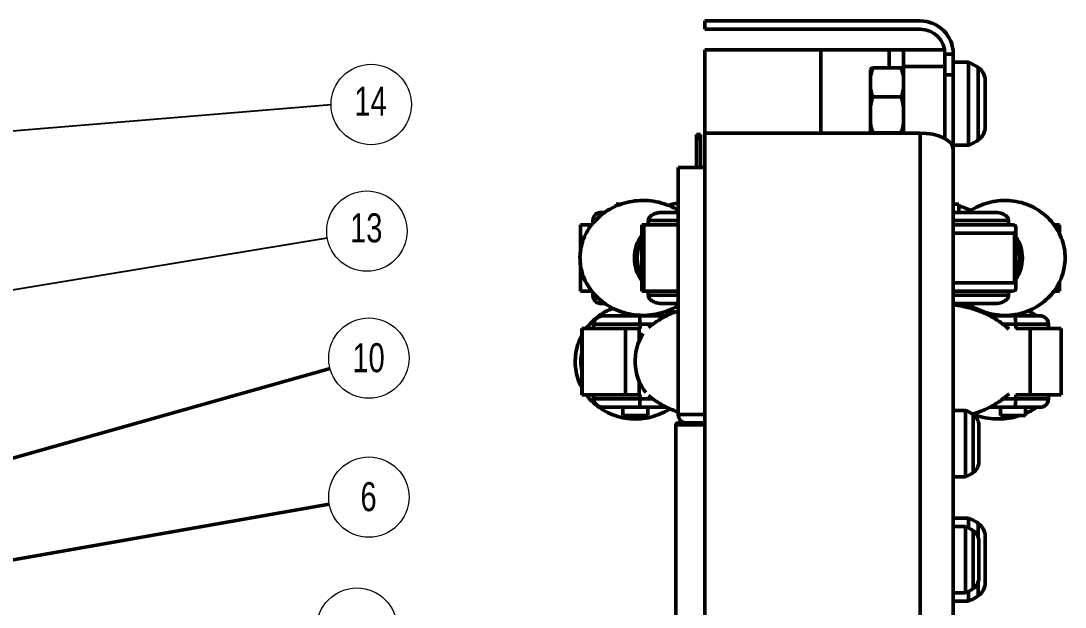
# Model space of a CAD drawing. Header units: millimetres. Extents: x 4430 to 5189, y 950 to 1287.
# Drawn here: x 4681.6 to 4807.6, y 1172.9 to 1243.6 of the extents above; entities that cross this region are included whole.
import ezdxf

# ---------------------------------------------------------------- set-up
doc = ezdxf.new("R2010")
doc.units = ezdxf.units.MM
doc.header["$LTSCALE"] = 0.5
doc.layers.add('BOL', color=7, linetype='Continuous', lineweight=50)
doc.layers.add('THIN', color=8, linetype='Continuous')
doc.styles.add('SLDTEXTSTYLE0', font='TXT', dxfattribs={"width": 0.75})

msp = doc.modelspace()

# ---------------------------------------------------------------- linework, layer by layer
at = {"color": 0, "linetype": 'Continuous', "lineweight": 18}
for centre in [(4723.85, 1233.508), (4723.332, 1218.229), (4722.131, 1170.329)]:
    msp.add_circle(centre, 4.847, dxfattribs=at)
at = {"color": 0, "linetype": 'Continuous', "lineweight": 0}
for centre in [(4723.569, 1202.904), (4723.569, 1186.138)]:
    msp.add_circle(centre, 4.847, dxfattribs=at)
at = {"layer": 'BOL'}
for p, q in [((4764.098, 1242.596), (4764.098, 1243.596)), ((4764.098, 1243.596), (4790.098, 1243.596)), ((4790.098, 1242.596), (4764.098, 1242.596)), ((4764.098, 1240.096), (4764.098, 1230.067)), ((4764.098, 1240.096), (4778.098, 1240.096)), ((4778.098, 1240.096), (4778.098, 1230.067)), ((4778.098, 1240.096), (4786.367, 1240.096)), ((4788.098, 1240.096), (4786.367, 1240.096)), ((4786.367, 1240.096), (4786.367, 1237.949)), ((4788.098, 1240.096), (4788.098, 1238.096)), ((4788.098, 1240.096), (4793.056, 1240.096)), ((4793.098, 1239.596), (4794.098, 1239.596)), ((4793.098, 1237.096), (4793.098, 1239.596)), ((4794.098, 1239.596), (4794.098, 1237.096)), ((4784.098, 1236.939), (4784.387, 1237.949)), ((4784.098, 1237.708), (4784.098, 1236.939)), ((4784.387, 1237.949), (4787.809, 1237.949)), ((4788.098, 1236.939), (4787.809, 1237.949)), ((4788.098, 1238.096), (4788.098, 1230.067)), ((4793.098, 1238.096), (4788.098, 1238.096)), ((4795.952, 1238.596), (4794.098, 1238.596)), ((4795.952, 1238.596), (4795.952, 1235.117)), ((4797.118, 1237.96), (4797.118, 1234.923)), ((4784.098, 1235.444), (4784.098, 1236.939)), ((4794.098, 1237.096), (4793.098, 1237.096)), ((4793.098, 1229.39), (4793.098, 1237.096)), ((4794.098, 1228.067), (4794.098, 1237.096)), ((4797.952, 1236.336), (4797.952, 1234.429)), ((4784.098, 1236.175), (4784.051, 1236.093)), ((4784.098, 1235.444), (4784.098, 1233.183)), ((4795.952, 1235.117), (4795.952, 1228.596)), ((4784.387, 1234.434), (4787.809, 1234.434)), ((4797.118, 1234.923), (4797.118, 1229.232)), ((4797.952, 1234.429), (4797.952, 1230.986)), ((4784.098, 1231.332), (4784.098, 1233.183)), ((4784.098, 1231.332), (4784.098, 1230.067)), ((4764.098, 1152.125), (4764.098, 1230.067)), ((4764.098, 1230.067), (4790.098, 1230.067)), ((4784.387, 1230.081), (4787.809, 1230.081)), ((4790.098, 1152.125), (4790.098, 1230.067)), ((4790.098, 1230.067), (4790.878, 1230.029)), ((4790.878, 1230.029), (4791.629, 1229.915)), ((4797.952, 1230.986), (4797.952, 1230.856)), ((4763.098, 1229.896), (4763.598, 1229.896)), ((4763.098, 1229.396), (4763.098, 1229.896)), ((4763.598, 1229.396), (4763.098, 1229.396)), ((4763.098, 1229.396), (4763.098, 1225.896)), ((4763.598, 1229.896), (4763.598, 1229.396)), ((4763.598, 1229.396), (4763.598, 1225.896)), ((4791.629, 1229.915), (4792.32, 1229.73)), ((4792.32, 1229.73), (4792.926, 1229.481)), ((4792.926, 1229.481), (4793.424, 1229.178)), ((4793.424, 1229.178), (4793.793, 1228.833)), ((4793.793, 1228.833), (4794.021, 1228.457)), ((4794.021, 1228.457), (4794.098, 1228.067)), ((4794.098, 1228.596), (4795.952, 1228.596)), ((4794.098, 1150.125), (4794.098, 1228.067)), ((4760.898, 1225.896), (4760.898, 1196.096)), ((4764.098, 1225.896), (4760.898, 1225.896)), ((4753.396, 1221.496), (4753.396, 1221.24)), ((4753.396, 1221.496), (4754.069, 1221.496)), ((4794.098, 1221.496), (4794.758, 1221.496)), ((4794.758, 1220.496), (4794.758, 1221.496)), ((4751.093, 1220.359), (4751.056, 1220.336)), ((4751.608, 1220.496), (4752.061, 1220.496)), ((4759.014, 1220.496), (4760.898, 1220.496)), ((4794.098, 1220.496), (4799.1, 1220.496)), ((4749.098, 1215.594), (4749.098, 1218.996)), ((4749.098, 1218.996), (4750.46, 1218.996)), ((4750.598, 1219.496), (4750.598, 1219.148)), ((4750.608, 1219.496), (4750.598, 1219.496)), ((4750.608, 1219.496), (4750.608, 1219.158)), ((4750.918, 1219.496), (4750.608, 1219.496)), ((4756.505, 1218.996), (4756.505, 1210.996)), ((4756.505, 1218.996), (4756.769, 1218.996)), ((4756.769, 1218.996), (4756.769, 1210.996)), ((4756.769, 1218.996), (4760.898, 1218.996)), ((4757.291, 1219.496), (4757.291, 1218.996)), ((4760.898, 1219.496), (4757.291, 1219.496)), ((4800.768, 1219.496), (4794.098, 1219.496)), ((4794.098, 1218.996), (4801.243, 1218.996)), ((4800.768, 1219.496), (4800.768, 1218.996)), ((4806.245, 1218.996), (4806.909, 1218.996)), ((4806.909, 1217.879), (4806.909, 1218.996)), ((4801.471, 1217.996), (4794.098, 1217.996)), ((4801.471, 1211.996), (4801.471, 1217.996)), ((4801.665, 1211.421), (4801.665, 1218.571)), ((4749.098, 1210.996), (4749.098, 1214.375)), ((4794.098, 1211.996), (4801.471, 1211.996)), ((4806.909, 1210.996), (4806.909, 1212.112)), ((4750.46, 1210.996), (4749.098, 1210.996)), ((4750.598, 1210.849), (4750.598, 1210.496)), ((4750.598, 1210.496), (4750.608, 1210.496)), ((4750.608, 1210.496), (4750.608, 1210.838)), ((4750.608, 1210.496), (4750.922, 1210.496)), ((4756.769, 1210.996), (4756.505, 1210.996)), ((4756.769, 1210.996), (4760.898, 1210.996)), ((4757.291, 1210.496), (4757.291, 1210.996)), ((4757.291, 1210.496), (4760.898, 1210.496)), ((4801.243, 1210.996), (4794.098, 1210.996)), ((4794.098, 1210.496), (4800.768, 1210.496)), ((4800.768, 1210.496), (4800.768, 1210.996)), ((4806.909, 1210.996), (4806.246, 1210.996)), ((4751.058, 1209.654), (4751.093, 1209.633)), ((4752.075, 1209.496), (4751.608, 1209.496)), ((4760.898, 1209.496), (4759.014, 1209.496)), ((4799.1, 1209.496), (4794.098, 1209.496)), ((4795.674, 1209.049), (4796.21, 1209.285)), ((4796.812, 1208.958), (4796.497, 1208.823)), ((4751.853, 1207.996), (4756.244, 1207.996)), ((4756.244, 1207.996), (4759.511, 1207.996)), ((4798.48, 1207.996), (4801.486, 1207.996)), ((4801.486, 1207.996), (4804.588, 1207.996)), ((4749.288, 1206.496), (4749.288, 1198.496)), ((4749.288, 1206.496), (4749.294, 1206.496)), ((4749.294, 1206.496), (4749.294, 1198.496)), ((4754.555, 1206.496), (4749.294, 1206.496)), ((4756.293, 1206.996), (4750.697, 1206.996)), ((4750.697, 1206.996), (4750.697, 1206.496)), ((4754.555, 1198.496), (4754.555, 1206.496)), ((4754.555, 1206.496), (4756.207, 1206.496)), ((4756.293, 1206.496), (4756.207, 1206.496)), ((4756.207, 1206.496), (4756.207, 1204.976)), ((4756.293, 1206.996), (4756.293, 1206.496)), ((4757.842, 1206.996), (4756.293, 1206.996)), ((4801.634, 1206.996), (4800.069, 1206.996)), ((4801.634, 1206.996), (4801.634, 1206.496)), ((4805.598, 1206.996), (4801.634, 1206.996)), ((4801.734, 1206.496), (4801.634, 1206.496)), ((4801.734, 1206.496), (4803.381, 1206.496)), ((4803.381, 1206.496), (4803.381, 1198.496)), ((4807.098, 1206.496), (4803.381, 1206.496)), ((4805.598, 1206.496), (4805.598, 1206.996)), ((4805.729, 1206.496), (4805.598, 1206.639)), ((4807.098, 1198.496), (4807.098, 1206.496)), ((4756.207, 1200.017), (4756.207, 1198.496)), ((4749.294, 1198.496), (4749.288, 1198.496)), ((4754.555, 1198.496), (4749.294, 1198.496)), ((4750.697, 1197.996), (4750.697, 1198.496)), ((4756.207, 1198.496), (4754.555, 1198.496)), ((4756.293, 1198.496), (4756.207, 1198.496)), ((4756.293, 1197.996), (4756.293, 1198.496)), ((4801.634, 1197.996), (4801.634, 1198.496)), ((4801.734, 1198.496), (4801.634, 1198.496)), ((4803.381, 1198.496), (4801.734, 1198.496)), ((4807.098, 1198.496), (4803.381, 1198.496)), ((4805.598, 1197.996), (4805.598, 1198.496)), ((4750.697, 1197.996), (4756.293, 1197.996)), ((4756.293, 1197.996), (4757.841, 1197.996)), ((4800.082, 1197.996), (4801.634, 1197.996)), ((4801.634, 1197.996), (4805.598, 1197.996)), ((4756.244, 1196.996), (4751.853, 1196.996)), ((4754.222, 1196.996), (4754.222, 1195.996)), ((4757.222, 1195.996), (4754.222, 1195.996)), ((4759.514, 1196.996), (4756.244, 1196.996)), ((4757.222, 1195.996), (4757.222, 1196.996)), ((4760.898, 1196.096), (4764.098, 1196.096)), ((4795.581, 1196.596), (4794.098, 1196.596)), ((4795.581, 1196.596), (4795.581, 1188.596)), ((4796.514, 1196.087), (4796.514, 1189.105)), ((4801.486, 1196.996), (4798.489, 1196.996)), ((4799.802, 1196.996), (4799.802, 1195.996)), ((4800.105, 1195.996), (4799.802, 1195.996)), ((4802.802, 1195.996), (4800.105, 1195.996)), ((4804.588, 1196.996), (4801.486, 1196.996)), ((4802.802, 1195.996), (4802.802, 1196.996)), ((4760.598, 1194.846), (4760.598, 1170.346)), ((4764.098, 1194.846), (4760.598, 1194.846)), ((4760.848, 1195.096), (4764.098, 1195.096)), ((4797.181, 1194.788), (4797.181, 1193.384)), ((4797.181, 1193.384), (4797.181, 1190.551)), ((4797.181, 1193.079), (4797.181, 1192.911)), ((4797.181, 1190.551), (4797.181, 1190.404)), ((4794.098, 1188.596), (4795.581, 1188.596)), ((4795.952, 1183.596), (4794.098, 1183.596)), ((4795.952, 1183.596), (4795.952, 1182.429)), ((4795.581, 1182.596), (4794.098, 1182.596)), ((4795.581, 1182.596), (4795.581, 1174.596)), ((4796.514, 1182.087), (4796.514, 1175.105)), ((4797.118, 1182.96), (4797.118, 1181.23)), ((4797.181, 1180.788), (4797.181, 1179.384)), ((4797.952, 1181.336), (4797.952, 1179.987)), ((4797.952, 1179.987), (4797.952, 1176.236)), ((4797.181, 1179.384), (4797.181, 1176.551)), ((4797.181, 1179.079), (4797.181, 1178.911)), ((4797.118, 1175.962), (4797.118, 1174.232)), ((4797.181, 1176.551), (4797.181, 1176.404)), ((4797.952, 1176.236), (4797.952, 1175.856)), ((4794.098, 1174.596), (4795.581, 1174.596)), ((4795.952, 1174.763), (4795.952, 1173.596)), ((4794.098, 1173.596), (4795.952, 1173.596))]:
    msp.add_line(p, q, dxfattribs=at)
for points in [[(4653.498, 1183.194), (4718.887, 1201.647)], [(4628.572, 1169.41), (4718.795, 1185.297)]]:
    msp.add_lwpolyline(points, dxfattribs=at)
for centre, radius, start, end in [((4790.098, 1239.596), 4, 0, 90), ((4790.098, 1239.596), 3, 0, 90), ((4793.983, 1233.596), 5.373, 54.30754, 68.51369), ((4795.952, 1236.336), 2, 0, 54.30754), ((4795.952, 1230.856), 2, 305.69246, 0), ((4793.983, 1233.596), 5.373, 291.48631, 305.69246), ((4760.362, 1214.996), 4.742, 144.43052, 215.56948), ((4797.82, 1214.996), 4.619, 326.34635, 33.65365), ((4760.442, 1214.996), 4.497, 151.10955, 208.89045), ((4797.758, 1214.996), 4.375, 333.26974, 26.73026), ((4804.598, 1206.996), 1, 0, 60.13744), ((4761.882, 1202.532), 6.183, 147.19367, 217.77826), ((4753.804, 1202.496), 4.649, 166.25915, 193.74085), ((4804.598, 1197.996), 1, 299.88381, 0), ((4761.898, 1196.096), 1, 180, 270), ((4794.006, 1192.596), 4.299, 54.30754, 68.51369), ((4795.581, 1194.788), 1.6, 0, 54.30754), ((4760.848, 1194.846), 0.25, 90, 180), ((4795.581, 1190.404), 1.6, 305.69246, 0), ((4794.006, 1192.596), 4.299, 291.48631, 305.69246), ((4793.983, 1178.596), 5.373, 54.30754, 68.51369), ((4794.006, 1178.596), 4.299, 54.30754, 68.51369), ((4795.581, 1180.788), 1.6, 0, 54.30754), ((4795.952, 1181.336), 2, 0, 54.30754), ((4795.581, 1176.404), 1.6, 305.69246, 0), ((4795.952, 1175.856), 2, 305.69246, 0), ((4794.006, 1178.596), 4.299, 291.48631, 305.69246), ((4793.983, 1178.596), 5.373, 291.48631, 305.69246)]:
    msp.add_arc(centre, radius, start, end, dxfattribs=at)
for points, knots in [([(4784.387, 1237.949), (4784.349, 1237.924), (4784.226, 1237.845), (4784.15, 1237.764), (4784.098, 1237.708)], [0, 0, 0, 0, 0.3096984, 1, 1, 1, 1]), ([(4787.809, 1237.949), (4787.847, 1237.924), (4787.97, 1237.845), (4788.045, 1237.764), (4788.098, 1237.708)], [0, 0, 0, 0, 0.3096988, 1, 1, 1, 1]), ([(4784.387, 1234.434), (4784.349, 1234.537), (4784.226, 1234.869), (4784.15, 1235.209), (4784.098, 1235.444)], [0, 0, 0, 0, 0.3096974, 1, 1, 1, 1]), ([(4787.809, 1234.434), (4787.847, 1234.537), (4787.97, 1234.869), (4788.045, 1235.209), (4788.098, 1235.444)], [0, 0, 0, 0, 0.3096977, 1, 1, 1, 1]), ([(4784.098, 1233.183), (4784.107, 1233.245), (4784.172, 1233.667), (4784.288, 1234.081), (4784.387, 1234.434)], [0, 0, 0, 0, 0.1459799, 1, 1, 1, 1]), ([(4788.098, 1233.183), (4788.088, 1233.245), (4788.024, 1233.667), (4787.908, 1234.081), (4787.809, 1234.434)], [0, 0, 0, 0, 0.1459792, 1, 1, 1, 1]), ([(4784.387, 1230.081), (4784.316, 1230.326), (4784.197, 1230.738), (4784.127, 1231.16), (4784.098, 1231.332)], [0, 0, 0, 0, 0.5927418, 1, 1, 1, 1]), ([(4787.809, 1230.081), (4787.88, 1230.326), (4787.999, 1230.738), (4788.069, 1231.16), (4788.098, 1231.332)], [0, 0, 0, 0, 0.5927423, 1, 1, 1, 1]), ([(4760.898, 1220.722), (4760.828, 1220.772), (4760.401, 1221.074), (4759.506, 1221.446), (4758.251, 1221.814), (4756.947, 1221.959), (4755.652, 1221.903), (4754.399, 1221.648), (4753.225, 1221.211), (4752.16, 1220.613), (4751.228, 1219.877), (4750.447, 1219.03), (4749.831, 1218.1), (4749.387, 1217.114), (4749.117, 1216.095), (4749.02, 1215.06), (4749.096, 1214.02), (4749.35, 1212.983), (4749.79, 1211.962), (4750.427, 1210.982), (4751.258, 1210.081), (4752.266, 1209.305), (4753.412, 1208.693), (4754.655, 1208.273), (4755.949, 1208.057), (4757.251, 1208.05), (4758.524, 1208.238), (4759.717, 1208.633), (4760.514, 1208.981), (4760.873, 1209.24), (4760.898, 1209.258)], [0, 0, 0, 0, 0.0081923, 0.0499209, 0.091943, 0.1338693, 0.1754104, 0.2163095, 0.2563074, 0.2952166, 0.3328543, 0.3690416, 0.4036162, 0.4364981, 0.4678332, 0.4981965, 0.5286384, 0.5602383, 0.5938392, 0.6300287, 0.6686811, 0.7091483, 0.7506746, 0.7926507, 0.8346434, 0.8763366, 0.9174812, 0.9577903, 0.9970703, 1, 1, 1, 1]), ([(4760.898, 1221.626), (4760.671, 1221.588), (4760.268, 1221.519), (4759.888, 1221.38), (4759.721, 1221.32)], [0, 0, 0, 0, 0.561916, 1, 1, 1, 1]), ([(4796.254, 1220.688), (4795.99, 1220.815), (4795.51, 1221.046), (4794.992, 1221.194), (4794.758, 1221.261)], [0, 0, 0, 0, 0.5499317, 1, 1, 1, 1]), ([(4795.941, 1209.496), (4796.031, 1209.423), (4796.444, 1209.088), (4797.3, 1208.666), (4798.474, 1208.253), (4799.71, 1208.053), (4800.956, 1208.054), (4802.177, 1208.257), (4803.335, 1208.65), (4804.399, 1209.218), (4805.341, 1209.939), (4806.139, 1210.789), (4806.777, 1211.743), (4807.242, 1212.775), (4807.526, 1213.86), (4807.625, 1214.973), (4807.534, 1216.092), (4807.252, 1217.192), (4806.78, 1218.247), (4806.123, 1219.227), (4805.293, 1220.099), (4804.311, 1220.833), (4803.206, 1221.398), (4802.016, 1221.775), (4800.777, 1221.951), (4799.533, 1221.922), (4798.316, 1221.697), (4797.177, 1221.268), (4796.375, 1220.86), (4795.998, 1220.55), (4795.933, 1220.496)], [0, 0, 0, 0, 0.0110296, 0.0504316, 0.0902736, 0.1302645, 0.1701516, 0.2097193, 0.2487209, 0.2870074, 0.3244598, 0.3609975, 0.3965982, 0.4313312, 0.4653973, 0.4991507, 0.5330707, 0.5675826, 0.603015, 0.6396092, 0.6773797, 0.7161471, 0.7556248, 0.7955025, 0.8354934, 0.8753499, 0.9148524, 0.9537675, 0.9919503, 1, 1, 1, 1]), ([(4750.608, 1219.496), (4750.613, 1219.576), (4750.624, 1219.735), (4750.714, 1219.975), (4750.894, 1220.236), (4751.203, 1220.444), (4751.464, 1220.496), (4751.607, 1220.496), (4751.608, 1220.496)], [0, 0, 0, 0, 0.1076272, 0.214419, 0.3827669, 0.6639414, 0.9970199, 1, 1, 1, 1]), ([(4757.291, 1219.496), (4757.301, 1219.576), (4757.32, 1219.735), (4757.478, 1219.975), (4757.791, 1220.236), (4758.325, 1220.444), (4758.77, 1220.496), (4759.012, 1220.496), (4759.014, 1220.496)], [0, 0, 0, 0, 0.1076272, 0.2144195, 0.3827689, 0.6639455, 0.9970262, 1, 1, 1, 1]), ([(4799.1, 1220.496), (4799.102, 1220.496), (4799.337, 1220.496), (4799.768, 1220.444), (4800.285, 1220.236), (4800.588, 1219.975), (4800.74, 1219.735), (4800.758, 1219.576), (4800.768, 1219.496)], [0, 0, 0, 0, 0.0029781, 0.3360553, 0.6172334, 0.7855817, 0.8923725, 1, 1, 1, 1]), ([(4801.471, 1217.996), (4801.472, 1217.998), (4801.542, 1218.113), (4801.65, 1218.349), (4801.685, 1218.652), (4801.598, 1218.859), (4801.449, 1218.975), (4801.312, 1218.989), (4801.243, 1218.996)], [0, 0, 0, 0, 0.0033619, 0.257309, 0.5259664, 0.7216592, 0.8604941, 1, 1, 1, 1]), ([(4801.243, 1210.996), (4801.312, 1211.003), (4801.449, 1211.018), (4801.598, 1211.133), (4801.685, 1211.34), (4801.65, 1211.643), (4801.542, 1211.879), (4801.472, 1211.995), (4801.471, 1211.996)], [0, 0, 0, 0, 0.1395059, 0.2783408, 0.4740336, 0.742691, 0.9966381, 1, 1, 1, 1]), ([(4751.608, 1209.496), (4751.607, 1209.496), (4751.464, 1209.496), (4751.203, 1209.548), (4750.894, 1209.756), (4750.714, 1210.017), (4750.624, 1210.257), (4750.613, 1210.416), (4750.608, 1210.496)], [0, 0, 0, 0, 0.0029801, 0.3360579, 0.6172335, 0.7855812, 0.8923729, 1, 1, 1, 1]), ([(4759.014, 1209.496), (4759.012, 1209.496), (4758.77, 1209.496), (4758.325, 1209.548), (4757.791, 1209.756), (4757.478, 1210.017), (4757.32, 1210.257), (4757.301, 1210.416), (4757.291, 1210.496)], [0, 0, 0, 0, 0.0029738, 0.3360538, 0.6172315, 0.7855807, 0.8923729, 1, 1, 1, 1]), ([(4800.768, 1210.496), (4800.758, 1210.416), (4800.74, 1210.257), (4800.588, 1210.017), (4800.285, 1209.756), (4799.768, 1209.548), (4799.337, 1209.496), (4799.102, 1209.496), (4799.1, 1209.496)], [0, 0, 0, 0, 0.1076274, 0.2144181, 0.3827662, 0.6639454, 0.9970219, 1, 1, 1, 1]), ([(4753.069, 1208.917), (4752.908, 1208.862), (4752.37, 1208.679), (4751.537, 1208.18), (4750.613, 1207.447), (4750.064, 1206.849), (4749.824, 1206.515), (4749.81, 1206.496)], [0, 0, 0, 0, 0.1249017, 0.4177232, 0.7040594, 0.9833382, 1, 1, 1, 1]), ([(4760.898, 1208.592), (4760.861, 1208.58), (4760.333, 1208.419), (4759.396, 1207.961), (4758.226, 1207.312), (4757.586, 1206.814), (4757.322, 1206.609)], [0, 0, 0, 0, 0.027778, 0.3957133, 0.75083, 1, 1, 1, 1]), ([(4759.893, 1208.164), (4759.834, 1208.211), (4759.649, 1208.358), (4759.433, 1208.453), (4759.287, 1208.518)], [0, 0, 0, 0, 0.3198438, 1, 1, 1, 1]), ([(4759.724, 1208.657), (4759.761, 1208.643), (4760.023, 1208.543), (4760.303, 1208.493), (4760.543, 1208.45)], [0, 0, 0, 0, 0.1401964, 1, 1, 1, 1]), ([(4800.808, 1206.403), (4800.697, 1206.504), (4800.259, 1206.906), (4799.371, 1207.53), (4798.126, 1208.227), (4796.756, 1208.779), (4795.405, 1209.168), (4794.5, 1209.277), (4794.098, 1209.325)], [0, 0, 0, 0, 0.0635792, 0.2507843, 0.4436694, 0.6405639, 0.8401058, 1, 1, 1, 1]), ([(4804.121, 1207.996), (4804.061, 1208.044), (4803.747, 1208.296), (4803.384, 1208.465), (4803.091, 1208.602)], [0, 0, 0, 0, 0.1922056, 1, 1, 1, 1]), ([(4751.853, 1207.996), (4751.851, 1207.996), (4751.687, 1207.996), (4751.386, 1207.945), (4751.028, 1207.736), (4750.82, 1207.475), (4750.716, 1207.235), (4750.703, 1207.076), (4750.697, 1206.996)], [0, 0, 0, 0, 0.0029798, 0.3360593, 0.6172321, 0.7855804, 0.8923698, 1, 1, 1, 1]), ([(4756.244, 1207.996), (4756.244, 1207.996), (4756.247, 1207.996), (4756.257, 1207.945), (4756.273, 1207.736), (4756.285, 1207.475), (4756.292, 1207.235), (4756.293, 1207.076), (4756.293, 1206.996)], [0, 0, 0, 0, 0.0029777, 0.3360552, 0.6172335, 0.785578, 0.8923703, 1, 1, 1, 1]), ([(4801.634, 1206.996), (4801.633, 1207.076), (4801.632, 1207.235), (4801.62, 1207.475), (4801.596, 1207.736), (4801.552, 1207.945), (4801.51, 1207.996), (4801.486, 1207.996), (4801.486, 1207.996)], [0, 0, 0, 0, 0.1076312, 0.214422, 0.3827685, 0.6639441, 0.9970252, 1, 1, 1, 1]), ([(4805.088, 1207.85), (4805.062, 1207.87), (4804.91, 1207.989), (4804.732, 1207.996), (4804.589, 1207.996), (4804.588, 1207.996)], [0, 0, 0, 0, 0.1680991, 0.9926277, 1, 1, 1, 1]), ([(4749.288, 1205.646), (4749.151, 1205.381), (4748.845, 1204.788), (4748.571, 1203.776), (4748.445, 1202.668), (4748.508, 1201.545), (4748.778, 1200.45), (4749.049, 1199.699), (4749.271, 1199.355), (4749.288, 1199.329)], [0, 0, 0, 0, 0.1370642, 0.3059557, 0.4730412, 0.6406152, 0.8109072, 0.9855085, 1, 1, 1, 1]), ([(4749.817, 1198.496), (4749.833, 1198.471), (4750.064, 1198.105), (4750.667, 1197.509), (4751.616, 1196.745), (4752.71, 1196.159), (4753.891, 1195.755), (4755.125, 1195.552), (4756.371, 1195.555), (4757.594, 1195.754), (4758.742, 1196.161), (4759.518, 1196.527), (4759.869, 1196.8), (4759.901, 1196.825)], [0, 0, 0, 0, 0.0077475, 0.1125797, 0.2202727, 0.3300545, 0.4410607, 0.5524821, 0.6636159, 0.7738613, 0.8825311, 0.9892121, 1, 1, 1, 1]), ([(4796.351, 1196.128), (4796.713, 1196.241), (4797.543, 1196.499), (4798.734, 1197.087), (4799.881, 1197.795), (4800.523, 1198.341), (4800.823, 1198.597)], [0, 0, 0, 0, 0.2158852, 0.4950582, 0.7634941, 1, 1, 1, 1]), ([(4805.598, 1198.345), (4805.643, 1198.387), (4805.693, 1198.434), (4805.731, 1198.491), (4805.734, 1198.496)], [0, 0, 0, 0, 0.9163375, 1, 1, 1, 1]), ([(4750.697, 1197.996), (4750.703, 1197.916), (4750.716, 1197.757), (4750.82, 1197.517), (4751.028, 1197.256), (4751.386, 1197.048), (4751.687, 1196.996), (4751.851, 1196.996), (4751.853, 1196.996)], [0, 0, 0, 0, 0.1076301, 0.2144194, 0.3827698, 0.663941, 0.9970203, 1, 1, 1, 1]), ([(4756.293, 1197.996), (4756.293, 1197.916), (4756.292, 1197.757), (4756.285, 1197.517), (4756.273, 1197.256), (4756.257, 1197.048), (4756.247, 1196.996), (4756.244, 1196.996), (4756.244, 1196.996)], [0, 0, 0, 0, 0.1076296, 0.2144218, 0.3827684, 0.6639451, 0.9970223, 1, 1, 1, 1]), ([(4757.331, 1198.379), (4757.577, 1198.186), (4758.203, 1197.694), (4759.36, 1197.049), (4760.313, 1196.582), (4760.851, 1196.416), (4760.898, 1196.402)], [0, 0, 0, 0, 0.234094, 0.5955357, 0.9648441, 1, 1, 1, 1]), ([(4801.486, 1196.996), (4801.486, 1196.996), (4801.51, 1196.996), (4801.552, 1197.048), (4801.596, 1197.256), (4801.62, 1197.517), (4801.632, 1197.757), (4801.633, 1197.916), (4801.634, 1197.996)], [0, 0, 0, 0, 0.0029748, 0.3360556, 0.6172297, 0.7855782, 0.8923689, 1, 1, 1, 1]), ([(4796.475, 1196.17), (4796.539, 1196.139), (4796.998, 1195.916), (4797.928, 1195.697), (4799.224, 1195.528), (4800.518, 1195.597), (4801.489, 1195.757), (4801.997, 1195.953), (4802.108, 1195.996)], [0, 0, 0, 0, 0.0371961, 0.26479, 0.4918912, 0.7169245, 0.9385032, 1, 1, 1, 1]), ([(4802.802, 1196.253), (4802.85, 1196.271), (4803.28, 1196.427), (4803.732, 1196.678), (4804.091, 1196.965), (4804.13, 1196.996)], [0, 0, 0, 0, 0.1019397, 0.9014837, 1, 1, 1, 1]), ([(4804.588, 1196.996), (4804.589, 1196.996), (4804.732, 1196.996), (4804.91, 1197.003), (4805.062, 1197.122), (4805.088, 1197.142)], [0, 0, 0, 0, 0.00737578, 0.83228917, 1, 1, 1, 1])]:
    msp.add_open_spline(points, degree=3, knots=knots, dxfattribs=at)
at = {"layer": 'THIN'}
for p, q in [((4569.298, 1221.118), (4719.003, 1233.508)), ((4568.29, 1192.573), (4718.549, 1217.438))]:
    msp.add_line(p, q, dxfattribs=at)

# ---------------------------------------------------------------- texts
at = {"color": 0, "linetype": 'Continuous', "lineweight": 18, "char_height": 3.5, "width": 1.75, "attachment_point": 2, "style": 'SLDTEXTSTYLE0'}
for s, insert in [('14', (4723.774, 1235.657)), ('13', (4723.255, 1220.378))]:
    msp.add_mtext(s, dxfattribs=dict(at, insert=insert))
at = {"color": 0, "linetype": 'Continuous', "lineweight": 0, "char_height": 3.5, "attachment_point": 2, "style": 'SLDTEXTSTYLE0'}
for s, insert in [('10', (4723.533, 1204.711)), ('6', (4723.533, 1187.944))]:
    msp.add_mtext(s, dxfattribs=dict(at, insert=insert))

doc.saveas('drawing.dxf')
